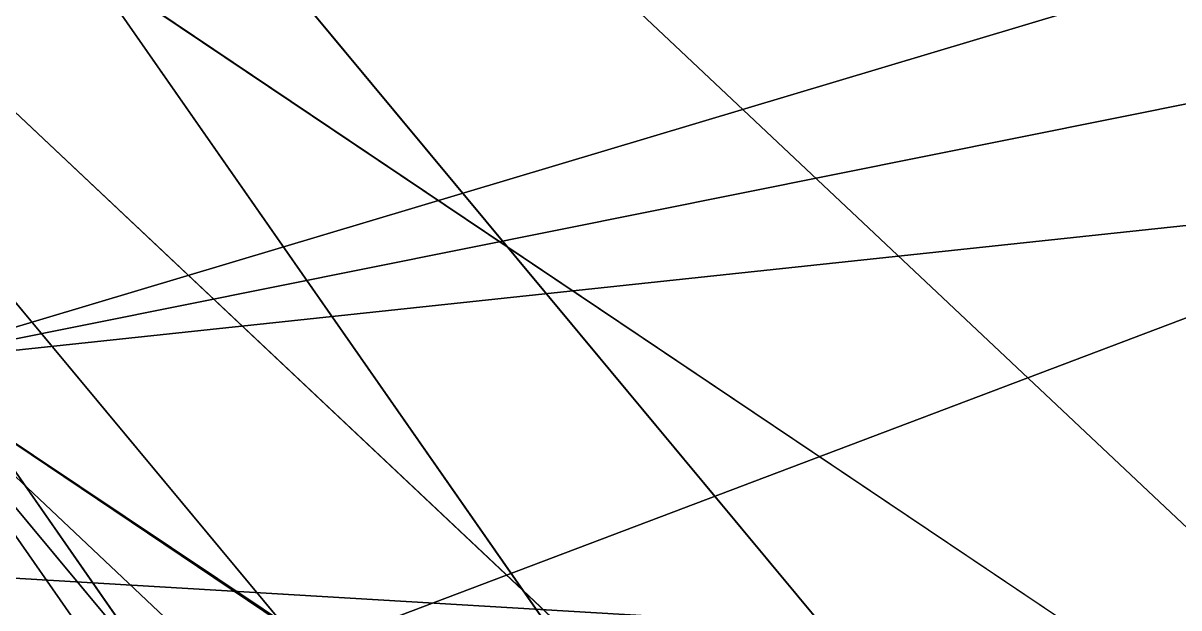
# Model space of a CAD drawing. Header units: metres. Extents: x 503497 to 504361, y 6966567 to 6966857.
# Drawn here: x 504125.497 to 504126.179, y 6966702.916 to 6966703.261 of the extents above; entities that cross this region are included whole.
import ezdxf

# ---------------------------------------------------------------- set-up
doc = ezdxf.new("R2010")
doc.units = ezdxf.units.M

msp = doc.modelspace()

# ---------------------------------------------------------------- linework, layer by layer
at = {"layer": 'SHADOW_APPROVED_20260111T072000'}
msp.add_lwpolyline([(504125.8564, 6966702.7697), (504125.4218, 6966703.0603), (504052.248, 6966717.9643), (504052.6826, 6966717.6737), (504125.8564, 6966702.7697)], close=True, dxfattribs=at)
msp.add_lwpolyline([(504124.6436, 6966689.8311), (504125.6223, 6966696.1052), (504122.7613, 6966696.5515), (504123.3955, 6966700.6171), (504123.6735, 6966701.1907), (504124.1841, 6966701.6081), (504124.6865, 6966701.7525), (504126.4679, 6966701.5261), (504126.6349, 6966702.5968), (504125.8564, 6966702.7697), (504125.4218, 6966703.0603), (504125.0625, 6966703.6133), (504124.9683, 6966704.1079), (504125.9354, 6966710.4181), (504127.8093, 6966710.1258), (504128.3574, 6966713.6393), (504140.8554, 6966711.6898), (504140.8554, 6966711.6898), (504140.7719, 6966711.1544), (504144.1851, 6966710.622), (504144.5661, 6966713.0647), (504153.1826, 6966711.7206), (504152.9477, 6966710.2148), (504167.8718, 6966707.8869)], dxfattribs=at)
at = {"layer": 'SHADOW_APPROVED_20260114T072400'}
msp.add_lwpolyline([(504125.8564, 6966702.7697), (504125.4218, 6966703.0603), (504053.4134, 6966716.699), (504053.848, 6966716.4084), (504125.8564, 6966702.7697)], close=True, dxfattribs=at)
msp.add_lwpolyline([(504124.6436, 6966689.8311), (504125.6223, 6966696.1052), (504122.7613, 6966696.5515), (504123.3955, 6966700.6171), (504123.6735, 6966701.1907), (504124.1841, 6966701.6081), (504124.6865, 6966701.7525), (504126.4679, 6966701.5261), (504126.6349, 6966702.5968), (504125.8564, 6966702.7697), (504125.4218, 6966703.0603), (504125.0625, 6966703.6133), (504124.9683, 6966704.1079), (504125.9354, 6966710.4181), (504127.8093, 6966710.1258), (504128.3574, 6966713.6393), (504140.8554, 6966711.6898), (504140.8554, 6966711.6898), (504140.7719, 6966711.1544), (504144.1851, 6966710.622), (504144.5661, 6966713.0647), (504153.1826, 6966711.7206), (504152.9477, 6966710.2148), (504167.8718, 6966707.8869)], dxfattribs=at)
at = {"layer": 'SHADOW_APPROVED_20260122T071500'}
msp.add_lwpolyline([(504125.8564, 6966702.7697), (504125.4218, 6966703.0603), (504042.8553, 6966717.8284), (504043.2899, 6966717.5378), (504125.8564, 6966702.7697)], close=True, dxfattribs=at)
msp.add_lwpolyline([(504124.6436, 6966689.8311), (504125.6223, 6966696.1052), (504122.7613, 6966696.5515), (504123.3955, 6966700.6171), (504123.6735, 6966701.1907), (504124.1841, 6966701.6081), (504124.6865, 6966701.7525), (504126.4679, 6966701.5261), (504126.6349, 6966702.5968), (504125.8564, 6966702.7697), (504125.4218, 6966703.0603), (504125.0625, 6966703.6133), (504124.9683, 6966704.1079), (504125.9354, 6966710.4181), (504127.8093, 6966710.1258), (504128.3574, 6966713.6393), (504140.8554, 6966711.6898), (504140.8554, 6966711.6898), (504140.7719, 6966711.1544), (504144.1851, 6966710.622), (504144.5661, 6966713.0647), (504153.1826, 6966711.7206), (504152.9477, 6966710.2148), (504167.8718, 6966707.8869)], dxfattribs=at)
at = {"layer": 'SHADOW_APPROVED_20260124T072500'}
msp.add_lwpolyline([(504125.8564, 6966702.7697), (504125.4218, 6966703.0603), (504049.1787, 6966714.7753), (504049.6133, 6966714.4847), (504125.8564, 6966702.7697)], close=True, dxfattribs=at)
msp.add_lwpolyline([(504124.6436, 6966689.8311), (504125.6223, 6966696.1052), (504122.7613, 6966696.5515), (504123.3955, 6966700.6171), (504123.6735, 6966701.1907), (504124.1841, 6966701.6081), (504124.6865, 6966701.7525), (504126.4679, 6966701.5261), (504126.6349, 6966702.5968), (504125.8564, 6966702.7697), (504125.4218, 6966703.0603), (504125.0625, 6966703.6133), (504124.9683, 6966704.1079), (504125.9354, 6966710.4181), (504127.8093, 6966710.1258), (504128.3574, 6966713.6393), (504140.8554, 6966711.6898), (504140.8554, 6966711.6898), (504140.7719, 6966711.1544), (504144.1851, 6966710.622), (504144.5661, 6966713.0647), (504153.1826, 6966711.7206), (504152.9477, 6966710.2148), (504167.8718, 6966707.8869)], dxfattribs=at)
at = {"layer": 'SHADOW_APPROVED_20260126T071100'}
msp.add_lwpolyline([(504125.8564, 6966702.7697), (504125.4218, 6966703.0603), (504036.9967, 6966718.1061), (504037.4313, 6966717.8155), (504125.8564, 6966702.7697)], close=True, dxfattribs=at)
msp.add_lwpolyline([(504124.6436, 6966689.8311), (504125.6223, 6966696.1052), (504122.7613, 6966696.5515), (504123.3955, 6966700.6171), (504123.6735, 6966701.1907), (504124.1841, 6966701.6081), (504124.6865, 6966701.7525), (504126.4679, 6966701.5261), (504126.6349, 6966702.5968), (504125.8564, 6966702.7697), (504125.4218, 6966703.0603), (504125.0625, 6966703.6133), (504124.9683, 6966704.1079), (504125.9354, 6966710.4181), (504127.8093, 6966710.1258), (504128.3574, 6966713.6393), (504140.8554, 6966711.6898), (504140.8554, 6966711.6898), (504140.7719, 6966711.1544), (504144.1851, 6966710.622), (504144.5661, 6966713.0647), (504153.1826, 6966711.7206), (504152.9477, 6966710.2148), (504167.8718, 6966707.8869)], dxfattribs=at)
at = {"layer": 'SHADOW_APPROVED_20260127T071900'}
msp.add_lwpolyline([(504125.8564, 6966702.7697), (504125.4218, 6966703.0603), (504043.0789, 6966715.5529), (504043.5135, 6966715.2623), (504125.8564, 6966702.7697)], close=True, dxfattribs=at)
msp.add_lwpolyline([(504124.6436, 6966689.8311), (504125.6223, 6966696.1052), (504122.7613, 6966696.5515), (504123.3955, 6966700.6171), (504123.6735, 6966701.1907), (504124.1841, 6966701.6081), (504124.6865, 6966701.7525), (504126.4679, 6966701.5261), (504126.6349, 6966702.5968), (504125.8564, 6966702.7697), (504125.4218, 6966703.0603), (504125.0625, 6966703.6133), (504124.9683, 6966704.1079), (504125.9354, 6966710.4181), (504127.8093, 6966710.1258), (504128.3574, 6966713.6393), (504140.8554, 6966711.6898), (504140.8554, 6966711.6898), (504140.7719, 6966711.1544), (504144.1851, 6966710.622), (504144.5661, 6966713.0647), (504153.1826, 6966711.7206), (504152.9477, 6966710.2148), (504167.8718, 6966707.8869)], dxfattribs=at)
at = {"layer": 'SHADOW_APPROVED_20260129T071100'}
msp.add_lwpolyline([(504125.8564, 6966702.7697), (504125.4218, 6966703.0603), (504034.9761, 6966717.2791), (504035.4107, 6966716.9885), (504125.8564, 6966702.7697)], close=True, dxfattribs=at)
msp.add_lwpolyline([(504124.6436, 6966689.8311), (504125.6223, 6966696.1052), (504122.7613, 6966696.5515), (504123.3955, 6966700.6171), (504123.6735, 6966701.1907), (504124.1841, 6966701.6081), (504124.6865, 6966701.7525), (504126.4679, 6966701.5261), (504126.6349, 6966702.5968), (504125.8564, 6966702.7697), (504125.4218, 6966703.0603), (504125.0625, 6966703.6133), (504124.9683, 6966704.1079), (504125.9354, 6966710.4181), (504127.8093, 6966710.1258), (504128.3574, 6966713.6393), (504140.8554, 6966711.6898), (504140.8554, 6966711.6898), (504140.7719, 6966711.1544), (504144.1851, 6966710.622), (504144.5661, 6966713.0647), (504153.1826, 6966711.7206), (504152.9477, 6966710.2148), (504167.8718, 6966707.8869)], dxfattribs=at)
at = {"layer": 'SHADOW_APPROVED_20260130T071100'}
msp.add_lwpolyline([(504125.8564, 6966702.7697), (504125.4218, 6966703.0603), (504034.2899, 6966716.9745), (504034.7245, 6966716.6839), (504125.8564, 6966702.7697)], close=True, dxfattribs=at)
msp.add_lwpolyline([(504124.6436, 6966689.8311), (504125.6223, 6966696.1052), (504122.7613, 6966696.5515), (504123.3955, 6966700.6171), (504123.6735, 6966701.1907), (504124.1841, 6966701.6081), (504124.6865, 6966701.7525), (504126.4679, 6966701.5261), (504126.6349, 6966702.5968), (504125.8564, 6966702.7697), (504125.4218, 6966703.0603), (504125.0625, 6966703.6133), (504124.9683, 6966704.1079), (504125.9354, 6966710.4181), (504127.8093, 6966710.1258), (504128.3574, 6966713.6393), (504140.8554, 6966711.6898), (504140.8554, 6966711.6898), (504140.7719, 6966711.1544), (504144.1851, 6966710.622), (504144.5661, 6966713.0647), (504153.1826, 6966711.7206), (504152.9477, 6966710.2148), (504167.8718, 6966707.8869)], dxfattribs=at)
at = {"layer": 'SHADOW_APPROVED_20260203T070000'}
msp.add_lwpolyline([(504125.8564, 6966702.7697), (504125.4218, 6966703.0603), (504019.3976, 6966719.3617), (504019.8322, 6966719.0711), (504125.8564, 6966702.7697)], close=True, dxfattribs=at)
msp.add_lwpolyline([(504124.6436, 6966689.8311), (504125.6223, 6966696.1052), (504122.7613, 6966696.5515), (504123.3955, 6966700.6171), (504123.6735, 6966701.1907), (504124.1841, 6966701.6081), (504124.6865, 6966701.7525), (504126.4679, 6966701.5261), (504126.6349, 6966702.5968), (504125.8564, 6966702.7697), (504125.4218, 6966703.0603), (504125.0625, 6966703.6133), (504124.9683, 6966704.1079), (504125.9354, 6966710.4181), (504127.8093, 6966710.1258), (504128.3574, 6966713.6393), (504140.8554, 6966711.6898), (504140.8554, 6966711.6898), (504140.7719, 6966711.1544), (504144.1851, 6966710.622), (504144.5661, 6966713.0647), (504153.1826, 6966711.7206), (504152.9477, 6966710.2148), (504167.8718, 6966707.8869)], dxfattribs=at)
at = {"layer": 'SHADOW_APPROVED_20260314T074000'}
msp.add_lwpolyline([(504124.6436, 6966689.8311), (504125.6223, 6966696.1052), (504122.7613, 6966696.5515), (504123.3955, 6966700.6171), (504123.6735, 6966701.1907), (504124.1841, 6966701.6081), (504124.6865, 6966701.7525), (504126.4679, 6966701.5261), (504126.6349, 6966702.5968), (504125.8564, 6966702.7697), (504125.4218, 6966703.0603), (504125.0625, 6966703.6133), (504124.9683, 6966704.1079), (504125.9354, 6966710.4181), (504127.8093, 6966710.1258), (504128.3574, 6966713.6393), (504140.8554, 6966711.6898), (504140.8554, 6966711.6898), (504140.7719, 6966711.1544), (504144.1851, 6966710.622), (504144.5661, 6966713.0647), (504153.1826, 6966711.7206), (504152.9477, 6966710.2148), (504167.8718, 6966707.8869)], dxfattribs=at)
msp.add_lwpolyline([(504125.8564, 6966702.7697), (504125.4218, 6966703.0603), (504037.6673, 6966687.6039), (504038.1019, 6966687.3133), (504125.8564, 6966702.7697)], close=True, dxfattribs=at)
at = {"layer": 'SHADOW_APPROVED_20260426T070000'}
msp.add_lwpolyline([(504124.6436, 6966689.8311), (504125.6223, 6966696.1052), (504122.7613, 6966696.5515), (504123.3955, 6966700.6171), (504123.6735, 6966701.1907), (504124.1841, 6966701.6081), (504124.6865, 6966701.7525), (504126.4679, 6966701.5261), (504126.6349, 6966702.5968), (504125.8564, 6966702.7697), (504125.4218, 6966703.0603), (504125.0625, 6966703.6133), (504124.9683, 6966704.1079), (504125.9354, 6966710.4181), (504127.8093, 6966710.1258), (504128.3574, 6966713.6393), (504140.8554, 6966711.6898), (504140.8554, 6966711.6898), (504140.7719, 6966711.1544), (504144.1851, 6966710.622), (504144.5661, 6966713.0647), (504153.1826, 6966711.7206), (504152.9477, 6966710.2148), (504167.8718, 6966707.8869)], dxfattribs=at)
for points in [[(504139.8525, 6966710.4238), (504143.9181, 6966709.7896), (503907.5902, 6966620.4712), (503903.5246, 6966621.1054), (504139.8525, 6966710.4238)], [(504143.9181, 6966709.7896), (504143.738, 6966708.6351), (503907.4101, 6966619.3167), (503907.5902, 6966620.4712), (504143.9181, 6966709.7896)], [(504125.8564, 6966702.7697), (504125.4218, 6966703.0603), (503908.2942, 6966620.9985), (503908.7288, 6966620.7079), (504125.8564, 6966702.7697)]]:
    msp.add_lwpolyline(points, close=True, dxfattribs=at)
at = {"layer": 'SHADOW_APPROVED_20260621T090000'}
msp.add_lwpolyline([(504124.6436, 6966689.8311), (504125.6223, 6966696.1052), (504122.7613, 6966696.5515), (504123.3955, 6966700.6171), (504123.6735, 6966701.1907), (504124.1841, 6966701.6081), (504124.6865, 6966701.7525), (504126.4679, 6966701.5261), (504126.6349, 6966702.5968), (504125.8564, 6966702.7697), (504125.4218, 6966703.0603), (504125.0625, 6966703.6133), (504124.9683, 6966704.1079), (504125.9354, 6966710.4181), (504127.8093, 6966710.1258), (504128.3574, 6966713.6393), (504140.8554, 6966711.6898), (504140.8554, 6966711.6898), (504140.7719, 6966711.1544), (504144.1851, 6966710.622), (504144.5661, 6966713.0647), (504153.1826, 6966711.7206), (504152.9477, 6966710.2148), (504167.8718, 6966707.8869)], dxfattribs=at)
msp.add_lwpolyline([(504125.8564, 6966702.7697), (504125.4218, 6966703.0603), (504066.9055, 6966640.1287), (504067.3401, 6966639.8381), (504125.8564, 6966702.7697)], close=True, dxfattribs=at)
at = {"layer": 'SHADOW_APPROVED_20260621T120000'}
msp.add_lwpolyline([(504124.6436, 6966689.8311), (504125.6223, 6966696.1052), (504122.7613, 6966696.5515), (504123.3955, 6966700.6171), (504123.6735, 6966701.1907), (504124.1841, 6966701.6081), (504124.6865, 6966701.7525), (504126.4679, 6966701.5261), (504126.6349, 6966702.5968), (504125.8564, 6966702.7697), (504125.4218, 6966703.0603), (504125.0625, 6966703.6133), (504124.9683, 6966704.1079), (504125.9354, 6966710.4181), (504127.8093, 6966710.1258), (504128.3574, 6966713.6393), (504140.8554, 6966711.6898), (504140.8554, 6966711.6898), (504140.7719, 6966711.1544), (504144.1851, 6966710.622), (504144.5661, 6966713.0647), (504153.1826, 6966711.7206), (504152.9477, 6966710.2148), (504167.8718, 6966707.8869)], dxfattribs=at)
msp.add_lwpolyline([(504125.8564, 6966702.7697), (504125.4218, 6966703.0603), (504128.0428, 6966654.3875), (504128.4774, 6966654.0969), (504125.8564, 6966702.7697)], close=True, dxfattribs=at)
at = {"layer": 'SHADOW_APPROVED_20260621T140000'}
msp.add_lwpolyline([(504124.6436, 6966689.8311), (504125.6223, 6966696.1052), (504122.7613, 6966696.5515), (504123.3955, 6966700.6171), (504123.6735, 6966701.1907), (504124.1841, 6966701.6081), (504124.6865, 6966701.7525), (504126.4679, 6966701.5261), (504126.6349, 6966702.5968), (504125.8564, 6966702.7697), (504125.4218, 6966703.0603), (504125.0625, 6966703.6133), (504124.9683, 6966704.1079), (504125.9354, 6966710.4181), (504127.8093, 6966710.1258), (504128.3574, 6966713.6393), (504140.8554, 6966711.6898), (504140.8554, 6966711.6898), (504140.7719, 6966711.1544), (504144.1851, 6966710.622), (504144.5661, 6966713.0647), (504153.1826, 6966711.7206), (504152.9477, 6966710.2148), (504167.8718, 6966707.8869)], dxfattribs=at)
for points in [[(504124.9683, 6966704.1079), (504125.9354, 6966710.4181), (504164.8451, 6966654.6121), (504163.878, 6966648.3019), (504124.9683, 6966704.1079)], [(504125.0625, 6966703.6133), (504124.9683, 6966704.1079), (504163.878, 6966648.3019), (504163.9722, 6966647.8073), (504125.0625, 6966703.6133)], [(504125.4218, 6966703.0603), (504125.0625, 6966703.6133), (504163.9722, 6966647.8073), (504164.3315, 6966647.2543), (504125.4218, 6966703.0603)], [(504125.8564, 6966702.7697), (504125.4218, 6966703.0603), (504164.3315, 6966647.2543), (504164.7661, 6966646.9637), (504125.8564, 6966702.7697)]]:
    msp.add_lwpolyline(points, close=True, dxfattribs=at)
at = {"layer": 'SHADOW_APPROVED_20260621T150000'}
msp.add_lwpolyline([(504124.6436, 6966689.8311), (504125.6223, 6966696.1052), (504122.7613, 6966696.5515), (504123.3955, 6966700.6171), (504123.6735, 6966701.1907), (504124.1841, 6966701.6081), (504124.6865, 6966701.7525), (504126.4679, 6966701.5261), (504126.6349, 6966702.5968), (504125.8564, 6966702.7697), (504125.4218, 6966703.0603), (504125.0625, 6966703.6133), (504124.9683, 6966704.1079), (504125.9354, 6966710.4181), (504127.8093, 6966710.1258), (504128.3574, 6966713.6393), (504140.8554, 6966711.6898), (504140.8554, 6966711.6898), (504140.7719, 6966711.1544), (504144.1851, 6966710.622), (504144.5661, 6966713.0647), (504153.1826, 6966711.7206), (504152.9477, 6966710.2148), (504167.8718, 6966707.8869)], dxfattribs=at)
for points in [[(504124.9683, 6966704.1079), (504125.9354, 6966710.4181), (504199.2155, 6966641.4153), (504198.2484, 6966635.1051), (504124.9683, 6966704.1079)], [(504125.0625, 6966703.6133), (504124.9683, 6966704.1079), (504198.2484, 6966635.1051), (504198.3426, 6966634.6105), (504125.0625, 6966703.6133)], [(504125.4218, 6966703.0603), (504125.0625, 6966703.6133), (504198.3426, 6966634.6105), (504198.7019, 6966634.0575), (504125.4218, 6966703.0603)], [(504125.8564, 6966702.7697), (504125.4218, 6966703.0603), (504198.7019, 6966634.0575), (504199.1365, 6966633.7669), (504125.8564, 6966702.7697)]]:
    msp.add_lwpolyline(points, close=True, dxfattribs=at)
at = {"layer": 'SHADOW_APPROVED_20260621T160000'}
msp.add_lwpolyline([(504124.6436, 6966689.8311), (504125.6223, 6966696.1052), (504122.7613, 6966696.5515), (504123.3955, 6966700.6171), (504123.6735, 6966701.1907), (504124.1841, 6966701.6081), (504124.6865, 6966701.7525), (504126.4679, 6966701.5261), (504126.6349, 6966702.5968), (504125.8564, 6966702.7697), (504125.4218, 6966703.0603), (504125.0625, 6966703.6133), (504124.9683, 6966704.1079), (504125.9354, 6966710.4181), (504127.8093, 6966710.1258), (504128.3574, 6966713.6393), (504140.8554, 6966711.6898), (504140.8554, 6966711.6898), (504140.7719, 6966711.1544), (504144.1851, 6966710.622), (504144.5661, 6966713.0647), (504153.1826, 6966711.7206), (504152.9477, 6966710.2148), (504167.8718, 6966707.8869)], dxfattribs=at)
for points in [[(504125.0625, 6966703.6133), (504124.9683, 6966704.1079), (504293.2245, 6966591.0081), (504293.3187, 6966590.5135), (504125.0625, 6966703.6133)], [(504125.4218, 6966703.0603), (504125.0625, 6966703.6133), (504293.3187, 6966590.5135), (504293.678, 6966589.9605), (504125.4218, 6966703.0603)], [(504125.8564, 6966702.7697), (504125.4218, 6966703.0603), (504293.678, 6966589.9605), (504294.1126, 6966589.6699), (504125.8564, 6966702.7697)]]:
    msp.add_lwpolyline(points, close=True, dxfattribs=at)
at = {"layer": 'SHADOW_APPROVED_20261019T053000'}
msp.add_lwpolyline([(504125.8564, 6966702.7697), (504125.4218, 6966703.0603), (503548.6661, 6966795.1931), (503549.1007, 6966794.9025), (504125.8564, 6966702.7697)], close=True, dxfattribs=at)
msp.add_lwpolyline([(504124.6436, 6966689.8311), (504125.6223, 6966696.1052), (504122.7613, 6966696.5515), (504123.3955, 6966700.6171), (504123.6735, 6966701.1907), (504124.1841, 6966701.6081), (504124.6865, 6966701.7525), (504126.4679, 6966701.5261), (504126.6349, 6966702.5968), (504125.8564, 6966702.7697), (504125.4218, 6966703.0603), (504125.0625, 6966703.6133), (504124.9683, 6966704.1079), (504125.9354, 6966710.4181), (504127.8093, 6966710.1258), (504128.3574, 6966713.6393), (504140.8554, 6966711.6898), (504140.8554, 6966711.6898), (504140.7719, 6966711.1544), (504144.1851, 6966710.622), (504144.5661, 6966713.0647), (504153.1826, 6966711.7206), (504152.9477, 6966710.2148), (504167.8718, 6966707.8869)], dxfattribs=at)
at = {"layer": 'SHADOW_APPROVED_20261112T063500'}
msp.add_lwpolyline([(504125.8564, 6966702.7697), (504125.4218, 6966703.0603), (504027.1435, 6966719.0145), (504027.5781, 6966718.7239), (504125.8564, 6966702.7697)], close=True, dxfattribs=at)
msp.add_lwpolyline([(504124.6436, 6966689.8311), (504125.6223, 6966696.1052), (504122.7613, 6966696.5515), (504123.3955, 6966700.6171), (504123.6735, 6966701.1907), (504124.1841, 6966701.6081), (504124.6865, 6966701.7525), (504126.4679, 6966701.5261), (504126.6349, 6966702.5968), (504125.8564, 6966702.7697), (504125.4218, 6966703.0603), (504125.0625, 6966703.6133), (504124.9683, 6966704.1079), (504125.9354, 6966710.4181), (504127.8093, 6966710.1258), (504128.3574, 6966713.6393), (504140.8554, 6966711.6898), (504140.8554, 6966711.6898), (504140.7719, 6966711.1544), (504144.1851, 6966710.622), (504144.5661, 6966713.0647), (504153.1826, 6966711.7206), (504152.9477, 6966710.2148), (504167.8718, 6966707.8869)], dxfattribs=at)
at = {"layer": 'SHADOW_APPROVED_20261113T063500'}
msp.add_lwpolyline([(504125.8564, 6966702.7697), (504125.4218, 6966703.0603), (504027.6117, 6966719.43), (504028.0463, 6966719.1394), (504125.8564, 6966702.7697)], close=True, dxfattribs=at)
msp.add_lwpolyline([(504124.6436, 6966689.8311), (504125.6223, 6966696.1052), (504122.7613, 6966696.5515), (504123.3955, 6966700.6171), (504123.6735, 6966701.1907), (504124.1841, 6966701.6081), (504124.6865, 6966701.7525), (504126.4679, 6966701.5261), (504126.6349, 6966702.5968), (504125.8564, 6966702.7697), (504125.4218, 6966703.0603), (504125.0625, 6966703.6133), (504124.9683, 6966704.1079), (504125.9354, 6966710.4181), (504127.8093, 6966710.1258), (504128.3574, 6966713.6393), (504140.8554, 6966711.6898), (504140.8554, 6966711.6898), (504140.7719, 6966711.1544), (504144.1851, 6966710.622), (504144.5661, 6966713.0647), (504153.1826, 6966711.7206), (504152.9477, 6966710.2148), (504167.8718, 6966707.8869)], dxfattribs=at)
at = {"layer": 'SHADOW_APPROVED_20261122T065200'}
msp.add_lwpolyline([(504125.8564, 6966702.7697), (504125.4218, 6966703.0603), (504045.2577, 6966717.5111), (504045.6923, 6966717.2205), (504125.8564, 6966702.7697)], close=True, dxfattribs=at)
msp.add_lwpolyline([(504124.6436, 6966689.8311), (504125.6223, 6966696.1052), (504122.7613, 6966696.5515), (504123.3955, 6966700.6171), (504123.6735, 6966701.1907), (504124.1841, 6966701.6081), (504124.6865, 6966701.7525), (504126.4679, 6966701.5261), (504126.6349, 6966702.5968), (504125.8564, 6966702.7697), (504125.4218, 6966703.0603), (504125.0625, 6966703.6133), (504124.9683, 6966704.1079), (504125.9354, 6966710.4181), (504127.8093, 6966710.1258), (504128.3574, 6966713.6393), (504140.8554, 6966711.6898), (504140.8554, 6966711.6898), (504140.7719, 6966711.1544), (504144.1851, 6966710.622), (504144.5661, 6966713.0647), (504153.1826, 6966711.7206), (504152.9477, 6966710.2148), (504167.8718, 6966707.8869)], dxfattribs=at)
at = {"layer": 'SHADOW_APPROVED_20261123T070300'}
msp.add_lwpolyline([(504125.8564, 6966702.7697), (504125.4218, 6966703.0603), (504053.0249, 6966715.0668), (504053.4595, 6966714.7762), (504125.8564, 6966702.7697)], close=True, dxfattribs=at)
msp.add_lwpolyline([(504124.6436, 6966689.8311), (504125.6223, 6966696.1052), (504122.7613, 6966696.5515), (504123.3955, 6966700.6171), (504123.6735, 6966701.1907), (504124.1841, 6966701.6081), (504124.6865, 6966701.7525), (504126.4679, 6966701.5261), (504126.6349, 6966702.5968), (504125.8564, 6966702.7697), (504125.4218, 6966703.0603), (504125.0625, 6966703.6133), (504124.9683, 6966704.1079), (504125.9354, 6966710.4181), (504127.8093, 6966710.1258), (504128.3574, 6966713.6393), (504140.8554, 6966711.6898), (504140.8554, 6966711.6898), (504140.7719, 6966711.1544), (504144.1851, 6966710.622), (504144.5661, 6966713.0647), (504153.1826, 6966711.7206), (504152.9477, 6966710.2148), (504167.8718, 6966707.8869)], dxfattribs=at)
at = {"layer": 'SHADOW_APPROVED_20261221T090000'}
msp.add_lwpolyline([(504124.6436, 6966689.8311), (504125.6223, 6966696.1052), (504122.7613, 6966696.5515), (504123.3955, 6966700.6171), (504123.6735, 6966701.1907), (504124.1841, 6966701.6081), (504124.6865, 6966701.7525), (504126.4679, 6966701.5261), (504126.6349, 6966702.5968), (504125.8564, 6966702.7697), (504125.4218, 6966703.0603), (504125.0625, 6966703.6133), (504124.9683, 6966704.1079), (504125.9354, 6966710.4181), (504127.8093, 6966710.1258), (504128.3574, 6966713.6393), (504140.8554, 6966711.6898), (504140.8554, 6966711.6898), (504140.7719, 6966711.1544), (504144.1851, 6966710.622), (504144.5661, 6966713.0647), (504153.1826, 6966711.7206), (504152.9477, 6966710.2148), (504167.8718, 6966707.8869)], dxfattribs=at)
for points in [[(504154.0443, 6966707.0275), (504153.1492, 6966701.2887), (504120.2192, 6966703.2472), (504121.1143, 6966708.986), (504154.0443, 6966707.0275)], [(504125.8564, 6966702.7697), (504125.4218, 6966703.0603), (504095.1671, 6966704.8597), (504095.6017, 6966704.5691), (504125.8564, 6966702.7697)], [(504153.1492, 6966701.2887), (504158.2689, 6966700.4901), (504125.3389, 6966702.4486), (504120.2192, 6966703.2472), (504153.1492, 6966701.2887)]]:
    msp.add_lwpolyline(points, close=True, dxfattribs=at)
at = {"layer": 'SHADOW_APPROVED_20261221T120000'}
msp.add_lwpolyline([(504124.6436, 6966689.8311), (504125.6223, 6966696.1052), (504122.7613, 6966696.5515), (504123.3955, 6966700.6171), (504123.6735, 6966701.1907), (504124.1841, 6966701.6081), (504124.6865, 6966701.7525), (504126.4679, 6966701.5261), (504126.6349, 6966702.5968), (504125.8564, 6966702.7697), (504125.4218, 6966703.0603), (504125.0625, 6966703.6133), (504124.9683, 6966704.1079), (504125.9354, 6966710.4181), (504127.8093, 6966710.1258), (504128.3574, 6966713.6393), (504140.8554, 6966711.6898), (504140.8554, 6966711.6898), (504140.7719, 6966711.1544), (504144.1851, 6966710.622), (504144.5661, 6966713.0647), (504153.1826, 6966711.7206), (504152.9477, 6966710.2148), (504167.8718, 6966707.8869)], dxfattribs=at)
for points in [[(504124.9683, 6966704.1079), (504125.9354, 6966710.4181), (504128.2079, 6966707.6873), (504127.2408, 6966701.3771), (504124.9683, 6966704.1079)], [(504125.0625, 6966703.6133), (504124.9683, 6966704.1079), (504127.2408, 6966701.3771), (504127.335, 6966700.8825), (504125.0625, 6966703.6133)], [(504125.4218, 6966703.0603), (504125.0625, 6966703.6133), (504127.335, 6966700.8825), (504127.6943, 6966700.3295), (504125.4218, 6966703.0603)], [(504125.8564, 6966702.7697), (504125.4218, 6966703.0603), (504127.6943, 6966700.3295), (504128.1289, 6966700.0389), (504125.8564, 6966702.7697)]]:
    msp.add_lwpolyline(points, close=True, dxfattribs=at)
at = {"layer": 'SHADOW_APPROVED_20261221T150000'}
msp.add_lwpolyline([(504124.6436, 6966689.8311), (504125.6223, 6966696.1052), (504122.7613, 6966696.5515), (504123.3955, 6966700.6171), (504123.6735, 6966701.1907), (504124.1841, 6966701.6081), (504124.6865, 6966701.7525), (504126.4679, 6966701.5261), (504126.6349, 6966702.5968), (504125.8564, 6966702.7697), (504125.4218, 6966703.0603), (504125.0625, 6966703.6133), (504124.9683, 6966704.1079), (504125.9354, 6966710.4181), (504127.8093, 6966710.1258), (504128.3574, 6966713.6393), (504140.8554, 6966711.6898), (504140.8554, 6966711.6898), (504140.7719, 6966711.1544), (504144.1851, 6966710.622), (504144.5661, 6966713.0647), (504153.1826, 6966711.7206), (504152.9477, 6966710.2148), (504167.8718, 6966707.8869)], dxfattribs=at)
for points in [[(504125.4218, 6966703.0603), (504125.0625, 6966703.6133), (504162.7564, 6966707.6336), (504163.1157, 6966707.0806), (504125.4218, 6966703.0603)], [(504125.8564, 6966702.7697), (504125.4218, 6966703.0603), (504163.1157, 6966707.0806), (504163.5503, 6966706.79), (504125.8564, 6966702.7697)]]:
    msp.add_lwpolyline(points, close=True, dxfattribs=at)
at = {"layer": 'SHADOW_APPROVED_20261221T160000'}
for points in [[(504125.4218, 6966703.0603), (504125.0625, 6966703.6133), (504184.6243, 6966715.5651), (504184.9836, 6966715.0121), (504125.4218, 6966703.0603)], [(504125.8564, 6966702.7697), (504125.4218, 6966703.0603), (504184.9836, 6966715.0121), (504185.4182, 6966714.7215), (504125.8564, 6966702.7697)]]:
    msp.add_lwpolyline(points, close=True, dxfattribs=at)
msp.add_lwpolyline([(504124.6436, 6966689.8311), (504125.6223, 6966696.1052), (504122.7613, 6966696.5515), (504123.3955, 6966700.6171), (504123.6735, 6966701.1907), (504124.1841, 6966701.6081), (504124.6865, 6966701.7525), (504126.4679, 6966701.5261), (504126.6349, 6966702.5968), (504125.8564, 6966702.7697), (504125.4218, 6966703.0603), (504125.0625, 6966703.6133), (504124.9683, 6966704.1079), (504125.9354, 6966710.4181), (504127.8093, 6966710.1258), (504128.3574, 6966713.6393), (504140.8554, 6966711.6898), (504140.8554, 6966711.6898), (504140.7719, 6966711.1544), (504144.1851, 6966710.622), (504144.5661, 6966713.0647), (504153.1826, 6966711.7206), (504152.9477, 6966710.2148), (504167.8718, 6966707.8869)], dxfattribs=at)
at = {"layer": 'SHADOW_APPROVED_20261221T170000'}
for points in [[(504125.4218, 6966703.0603), (504125.0625, 6966703.6133), (504228.2624, 6966734.5009), (504228.6217, 6966733.9479), (504125.4218, 6966703.0603)], [(504125.8564, 6966702.7697), (504125.4218, 6966703.0603), (504228.6217, 6966733.9479), (504229.0563, 6966733.6573), (504125.8564, 6966702.7697)]]:
    msp.add_lwpolyline(points, close=True, dxfattribs=at)
msp.add_lwpolyline([(504124.6436, 6966689.8311), (504125.6223, 6966696.1052), (504122.7613, 6966696.5515), (504123.3955, 6966700.6171), (504123.6735, 6966701.1907), (504124.1841, 6966701.6081), (504124.6865, 6966701.7525), (504126.4679, 6966701.5261), (504126.6349, 6966702.5968), (504125.8564, 6966702.7697), (504125.4218, 6966703.0603), (504125.0625, 6966703.6133), (504124.9683, 6966704.1079), (504125.9354, 6966710.4181), (504127.8093, 6966710.1258), (504128.3574, 6966713.6393), (504140.8554, 6966711.6898), (504140.8554, 6966711.6898), (504140.7719, 6966711.1544), (504144.1851, 6966710.622), (504144.5661, 6966713.0647), (504153.1826, 6966711.7206), (504152.9477, 6966710.2148), (504167.8718, 6966707.8869)], dxfattribs=at)
at = {"layer": 'SHADOW_COMPARATOR_RL48_20260111T072000'}
msp.add_lwpolyline([(504124.6436, 6966689.8311), (504125.6223, 6966696.1052), (504122.7613, 6966696.5515), (504123.3955, 6966700.6171), (504123.6735, 6966701.1907), (504124.1841, 6966701.6081), (504124.6865, 6966701.7525), (504126.4679, 6966701.5261), (504126.6349, 6966702.5968), (504125.8564, 6966702.7697), (504125.4218, 6966703.0603), (504125.0625, 6966703.6133), (504124.9683, 6966704.1079), (504125.9354, 6966710.4181), (504127.8093, 6966710.1258), (504128.3574, 6966713.6393), (504140.8554, 6966711.6898), (504140.8554, 6966711.6898), (504140.7719, 6966711.1544), (504144.1851, 6966710.622), (504144.5661, 6966713.0647), (504153.1826, 6966711.7206), (504152.9477, 6966710.2148), (504167.8718, 6966707.8869)], dxfattribs=at)
msp.add_lwpolyline([(504125.8564, 6966702.7697), (504125.4218, 6966703.0603), (504079.7945, 6966712.3537), (504080.2291, 6966712.0631), (504125.8564, 6966702.7697)], close=True, dxfattribs=at)
at = {"layer": 'SHADOW_COMPARATOR_RL48_20260114T072400'}
msp.add_lwpolyline([(504124.6436, 6966689.8311), (504125.6223, 6966696.1052), (504122.7613, 6966696.5515), (504123.3955, 6966700.6171), (504123.6735, 6966701.1907), (504124.1841, 6966701.6081), (504124.6865, 6966701.7525), (504126.4679, 6966701.5261), (504126.6349, 6966702.5968), (504125.8564, 6966702.7697), (504125.4218, 6966703.0603), (504125.0625, 6966703.6133), (504124.9683, 6966704.1079), (504125.9354, 6966710.4181), (504127.8093, 6966710.1258), (504128.3574, 6966713.6393), (504140.8554, 6966711.6898), (504140.8554, 6966711.6898), (504140.7719, 6966711.1544), (504144.1851, 6966710.622), (504144.5661, 6966713.0647), (504153.1826, 6966711.7206), (504152.9477, 6966710.2148), (504167.8718, 6966707.8869)], dxfattribs=at)
msp.add_lwpolyline([(504125.8564, 6966702.7697), (504125.4218, 6966703.0603), (504080.5212, 6966711.5647), (504080.9558, 6966711.2741), (504125.8564, 6966702.7697)], close=True, dxfattribs=at)
at = {"layer": 'SHADOW_COMPARATOR_RL48_20260122T071500'}
msp.add_lwpolyline([(504124.6436, 6966689.8311), (504125.6223, 6966696.1052), (504122.7613, 6966696.5515), (504123.3955, 6966700.6171), (504123.6735, 6966701.1907), (504124.1841, 6966701.6081), (504124.6865, 6966701.7525), (504126.4679, 6966701.5261), (504126.6349, 6966702.5968), (504125.8564, 6966702.7697), (504125.4218, 6966703.0603), (504125.0625, 6966703.6133), (504124.9683, 6966704.1079), (504125.9354, 6966710.4181), (504127.8093, 6966710.1258), (504128.3574, 6966713.6393), (504140.8554, 6966711.6898), (504140.8554, 6966711.6898), (504140.7719, 6966711.1544), (504144.1851, 6966710.622), (504144.5661, 6966713.0647), (504153.1826, 6966711.7206), (504152.9477, 6966710.2148), (504167.8718, 6966707.8869)], dxfattribs=at)
msp.add_lwpolyline([(504125.8564, 6966702.7697), (504125.4218, 6966703.0603), (504073.9377, 6966712.2689), (504074.3723, 6966711.9783), (504125.8564, 6966702.7697)], close=True, dxfattribs=at)
at = {"layer": 'SHADOW_COMPARATOR_RL48_20260124T072500'}
msp.add_lwpolyline([(504124.6436, 6966689.8311), (504125.6223, 6966696.1052), (504122.7613, 6966696.5515), (504123.3955, 6966700.6171), (504123.6735, 6966701.1907), (504124.1841, 6966701.6081), (504124.6865, 6966701.7525), (504126.4679, 6966701.5261), (504126.6349, 6966702.5968), (504125.8564, 6966702.7697), (504125.4218, 6966703.0603), (504125.0625, 6966703.6133), (504124.9683, 6966704.1079), (504125.9354, 6966710.4181), (504127.8093, 6966710.1258), (504128.3574, 6966713.6393), (504140.8554, 6966711.6898), (504140.8554, 6966711.6898), (504140.7719, 6966711.1544), (504144.1851, 6966710.622), (504144.5661, 6966713.0647), (504153.1826, 6966711.7206), (504152.9477, 6966710.2148), (504167.8718, 6966707.8869)], dxfattribs=at)
msp.add_lwpolyline([(504125.8564, 6966702.7697), (504125.4218, 6966703.0603), (504077.8806, 6966710.3652), (504078.3152, 6966710.0746), (504125.8564, 6966702.7697)], close=True, dxfattribs=at)
at = {"layer": 'SHADOW_COMPARATOR_RL48_20260126T071100'}
msp.add_lwpolyline([(504124.6436, 6966689.8311), (504125.6223, 6966696.1052), (504122.7613, 6966696.5515), (504123.3955, 6966700.6171), (504123.6735, 6966701.1907), (504124.1841, 6966701.6081), (504124.6865, 6966701.7525), (504126.4679, 6966701.5261), (504126.6349, 6966702.5968), (504125.8564, 6966702.7697), (504125.4218, 6966703.0603), (504125.0625, 6966703.6133), (504124.9683, 6966704.1079), (504125.9354, 6966710.4181), (504127.8093, 6966710.1258), (504128.3574, 6966713.6393), (504140.8554, 6966711.6898), (504140.8554, 6966711.6898), (504140.7719, 6966711.1544), (504144.1851, 6966710.622), (504144.5661, 6966713.0647), (504153.1826, 6966711.7206), (504152.9477, 6966710.2148), (504167.8718, 6966707.8869)], dxfattribs=at)
msp.add_lwpolyline([(504125.8564, 6966702.7697), (504125.4218, 6966703.0603), (504070.2846, 6966712.4421), (504070.7192, 6966712.1515), (504125.8564, 6966702.7697)], close=True, dxfattribs=at)
at = {"layer": 'SHADOW_COMPARATOR_RL48_20260127T071900'}
msp.add_lwpolyline([(504124.6436, 6966689.8311), (504125.6223, 6966696.1052), (504122.7613, 6966696.5515), (504123.3955, 6966700.6171), (504123.6735, 6966701.1907), (504124.1841, 6966701.6081), (504124.6865, 6966701.7525), (504126.4679, 6966701.5261), (504126.6349, 6966702.5968), (504125.8564, 6966702.7697), (504125.4218, 6966703.0603), (504125.0625, 6966703.6133), (504124.9683, 6966704.1079), (504125.9354, 6966710.4181), (504127.8093, 6966710.1258), (504128.3574, 6966713.6393), (504140.8554, 6966711.6898), (504140.8554, 6966711.6898), (504140.7719, 6966711.1544), (504144.1851, 6966710.622), (504144.5661, 6966713.0647), (504153.1826, 6966711.7206), (504152.9477, 6966710.2148), (504167.8718, 6966707.8869)], dxfattribs=at)
msp.add_lwpolyline([(504125.8564, 6966702.7697), (504125.4218, 6966703.0603), (504074.0771, 6966710.85), (504074.5117, 6966710.5594), (504125.8564, 6966702.7697)], close=True, dxfattribs=at)
at = {"layer": 'SHADOW_COMPARATOR_RL48_20260129T071100'}
msp.add_lwpolyline([(504124.6436, 6966689.8311), (504125.6223, 6966696.1052), (504122.7613, 6966696.5515), (504123.3955, 6966700.6171), (504123.6735, 6966701.1907), (504124.1841, 6966701.6081), (504124.6865, 6966701.7525), (504126.4679, 6966701.5261), (504126.6349, 6966702.5968), (504125.8564, 6966702.7697), (504125.4218, 6966703.0603), (504125.0625, 6966703.6133), (504124.9683, 6966704.1079), (504125.9354, 6966710.4181), (504127.8093, 6966710.1258), (504128.3574, 6966713.6393), (504140.8554, 6966711.6898), (504140.8554, 6966711.6898), (504140.7719, 6966711.1544), (504144.1851, 6966710.622), (504144.5661, 6966713.0647), (504153.1826, 6966711.7206), (504152.9477, 6966710.2148), (504167.8718, 6966707.8869)], dxfattribs=at)
msp.add_lwpolyline([(504125.8564, 6966702.7697), (504125.4218, 6966703.0603), (504069.0246, 6966711.9264), (504069.4592, 6966711.6358), (504125.8564, 6966702.7697)], close=True, dxfattribs=at)
at = {"layer": 'SHADOW_COMPARATOR_RL48_20260130T071100'}
msp.add_lwpolyline([(504124.6436, 6966689.8311), (504125.6223, 6966696.1052), (504122.7613, 6966696.5515), (504123.3955, 6966700.6171), (504123.6735, 6966701.1907), (504124.1841, 6966701.6081), (504124.6865, 6966701.7525), (504126.4679, 6966701.5261), (504126.6349, 6966702.5968), (504125.8564, 6966702.7697), (504125.4218, 6966703.0603), (504125.0625, 6966703.6133), (504124.9683, 6966704.1079), (504125.9354, 6966710.4181), (504127.8093, 6966710.1258), (504128.3574, 6966713.6393), (504140.8554, 6966711.6898), (504140.8554, 6966711.6898), (504140.7719, 6966711.1544), (504144.1851, 6966710.622), (504144.5661, 6966713.0647), (504153.1826, 6966711.7206), (504152.9477, 6966710.2148), (504167.8718, 6966707.8869)], dxfattribs=at)
msp.add_lwpolyline([(504125.8564, 6966702.7697), (504125.4218, 6966703.0603), (504068.5967, 6966711.7365), (504069.0313, 6966711.4459), (504125.8564, 6966702.7697)], close=True, dxfattribs=at)
at = {"layer": 'SHADOW_COMPARATOR_RL48_20260203T070000'}
msp.add_lwpolyline([(504124.6436, 6966689.8311), (504125.6223, 6966696.1052), (504122.7613, 6966696.5515), (504123.3955, 6966700.6171), (504123.6735, 6966701.1907), (504124.1841, 6966701.6081), (504124.6865, 6966701.7525), (504126.4679, 6966701.5261), (504126.6349, 6966702.5968), (504125.8564, 6966702.7697), (504125.4218, 6966703.0603), (504125.0625, 6966703.6133), (504124.9683, 6966704.1079), (504125.9354, 6966710.4181), (504127.8093, 6966710.1258), (504128.3574, 6966713.6393), (504140.8554, 6966711.6898), (504140.8554, 6966711.6898), (504140.7719, 6966711.1544), (504144.1851, 6966710.622), (504144.5661, 6966713.0647), (504153.1826, 6966711.7206), (504152.9477, 6966710.2148), (504167.8718, 6966707.8869)], dxfattribs=at)
msp.add_lwpolyline([(504125.8564, 6966702.7697), (504125.4218, 6966703.0603), (504059.3107, 6966713.225), (504059.7453, 6966712.9344), (504125.8564, 6966702.7697)], close=True, dxfattribs=at)
at = {"layer": 'SHADOW_COMPARATOR_RL48_20260314T074000'}
msp.add_lwpolyline([(504124.6436, 6966689.8311), (504125.6223, 6966696.1052), (504122.7613, 6966696.5515), (504123.3955, 6966700.6171), (504123.6735, 6966701.1907), (504124.1841, 6966701.6081), (504124.6865, 6966701.7525), (504126.4679, 6966701.5261), (504126.6349, 6966702.5968), (504125.8564, 6966702.7697), (504125.4218, 6966703.0603), (504125.0625, 6966703.6133), (504124.9683, 6966704.1079), (504125.9354, 6966710.4181), (504127.8093, 6966710.1258), (504128.3574, 6966713.6393), (504140.8554, 6966711.6898), (504140.8554, 6966711.6898), (504140.7719, 6966711.1544), (504144.1851, 6966710.622), (504144.5661, 6966713.0647), (504153.1826, 6966711.7206), (504152.9477, 6966710.2148), (504167.8718, 6966707.8869)], dxfattribs=at)
msp.add_lwpolyline([(504125.8564, 6966702.7697), (504125.4218, 6966703.0603), (504070.7027, 6966693.4225), (504071.1373, 6966693.1319), (504125.8564, 6966702.7697)], close=True, dxfattribs=at)
at = {"layer": 'SHADOW_COMPARATOR_RL48_20260426T070000'}
msp.add_lwpolyline([(504124.6436, 6966689.8311), (504125.6223, 6966696.1052), (504122.7613, 6966696.5515), (504123.3955, 6966700.6171), (504123.6735, 6966701.1907), (504124.1841, 6966701.6081), (504124.6865, 6966701.7525), (504126.4679, 6966701.5261), (504126.6349, 6966702.5968), (504125.8564, 6966702.7697), (504125.4218, 6966703.0603), (504125.0625, 6966703.6133), (504124.9683, 6966704.1079), (504125.9354, 6966710.4181), (504127.8093, 6966710.1258), (504128.3574, 6966713.6393), (504140.8554, 6966711.6898), (504140.8554, 6966711.6898), (504140.7719, 6966711.1544), (504144.1851, 6966710.622), (504144.5661, 6966713.0647), (504153.1826, 6966711.7206), (504152.9477, 6966710.2148), (504167.8718, 6966707.8869)], dxfattribs=at)
msp.add_lwpolyline([(504125.8564, 6966702.7697), (504125.4218, 6966703.0603), (503990.0325, 6966651.8909), (503990.4671, 6966651.6003), (504125.8564, 6966702.7697)], close=True, dxfattribs=at)
at = {"layer": 'SHADOW_COMPARATOR_RL48_20260621T090000'}
msp.add_lwpolyline([(504124.6436, 6966689.8311), (504125.6223, 6966696.1052), (504122.7613, 6966696.5515), (504123.3955, 6966700.6171), (504123.6735, 6966701.1907), (504124.1841, 6966701.6081), (504124.6865, 6966701.7525), (504126.4679, 6966701.5261), (504126.6349, 6966702.5968), (504125.8564, 6966702.7697), (504125.4218, 6966703.0603), (504125.0625, 6966703.6133), (504124.9683, 6966704.1079), (504125.9354, 6966710.4181), (504127.8093, 6966710.1258), (504128.3574, 6966713.6393), (504140.8554, 6966711.6898), (504140.8554, 6966711.6898), (504140.7719, 6966711.1544), (504144.1851, 6966710.622), (504144.5661, 6966713.0647), (504153.1826, 6966711.7206), (504152.9477, 6966710.2148), (504167.8718, 6966707.8869)], dxfattribs=at)
msp.add_lwpolyline([(504125.8564, 6966702.7697), (504125.4218, 6966703.0603), (504088.9341, 6966663.8195), (504089.3687, 6966663.5289), (504125.8564, 6966702.7697)], close=True, dxfattribs=at)
at = {"layer": 'SHADOW_COMPARATOR_RL48_20260621T120000'}
msp.add_lwpolyline([(504124.6436, 6966689.8311), (504125.6223, 6966696.1052), (504122.7613, 6966696.5515), (504123.3955, 6966700.6171), (504123.6735, 6966701.1907), (504124.1841, 6966701.6081), (504124.6865, 6966701.7525), (504126.4679, 6966701.5261), (504126.6349, 6966702.5968), (504125.8564, 6966702.7697), (504125.4218, 6966703.0603), (504125.0625, 6966703.6133), (504124.9683, 6966704.1079), (504125.9354, 6966710.4181), (504127.8093, 6966710.1258), (504128.3574, 6966713.6393), (504140.8554, 6966711.6898), (504140.8554, 6966711.6898), (504140.7719, 6966711.1544), (504144.1851, 6966710.622), (504144.5661, 6966713.0647), (504153.1826, 6966711.7206), (504152.9477, 6966710.2148), (504167.8718, 6966707.8869)], dxfattribs=at)
msp.add_lwpolyline([(504125.8564, 6966702.7697), (504125.4218, 6966703.0603), (504127.0561, 6966672.7105), (504127.4907, 6966672.4199), (504125.8564, 6966702.7697)], close=True, dxfattribs=at)
at = {"layer": 'SHADOW_COMPARATOR_RL48_20260621T140000'}
msp.add_lwpolyline([(504124.6436, 6966689.8311), (504125.6223, 6966696.1052), (504122.7613, 6966696.5515), (504123.3955, 6966700.6171), (504123.6735, 6966701.1907), (504124.1841, 6966701.6081), (504124.6865, 6966701.7525), (504126.4679, 6966701.5261), (504126.6349, 6966702.5968), (504125.8564, 6966702.7697), (504125.4218, 6966703.0603), (504125.0625, 6966703.6133), (504124.9683, 6966704.1079), (504125.9354, 6966710.4181), (504127.8093, 6966710.1258), (504128.3574, 6966713.6393), (504140.8554, 6966711.6898), (504140.8554, 6966711.6898), (504140.7719, 6966711.1544), (504144.1851, 6966710.622), (504144.5661, 6966713.0647), (504153.1826, 6966711.7206), (504152.9477, 6966710.2148), (504167.8718, 6966707.8869)], dxfattribs=at)
for points in [[(504124.9683, 6966704.1079), (504125.9354, 6966710.4181), (504150.1974, 6966675.6204), (504149.2303, 6966669.3102), (504124.9683, 6966704.1079)], [(504125.0625, 6966703.6133), (504124.9683, 6966704.1079), (504149.2303, 6966669.3102), (504149.3245, 6966668.8156), (504125.0625, 6966703.6133)], [(504125.4218, 6966703.0603), (504125.0625, 6966703.6133), (504149.3245, 6966668.8156), (504149.6838, 6966668.2626), (504125.4218, 6966703.0603)], [(504125.8564, 6966702.7697), (504125.4218, 6966703.0603), (504149.6838, 6966668.2626), (504150.1184, 6966667.972), (504125.8564, 6966702.7697)]]:
    msp.add_lwpolyline(points, close=True, dxfattribs=at)
at = {"layer": 'SHADOW_COMPARATOR_RL48_20260621T150000'}
msp.add_lwpolyline([(504124.6436, 6966689.8311), (504125.6223, 6966696.1052), (504122.7613, 6966696.5515), (504123.3955, 6966700.6171), (504123.6735, 6966701.1907), (504124.1841, 6966701.6081), (504124.6865, 6966701.7525), (504126.4679, 6966701.5261), (504126.6349, 6966702.5968), (504125.8564, 6966702.7697), (504125.4218, 6966703.0603), (504125.0625, 6966703.6133), (504124.9683, 6966704.1079), (504125.9354, 6966710.4181), (504127.8093, 6966710.1258), (504128.3574, 6966713.6393), (504140.8554, 6966711.6898), (504140.8554, 6966711.6898), (504140.7719, 6966711.1544), (504144.1851, 6966710.622), (504144.5661, 6966713.0647), (504153.1826, 6966711.7206), (504152.9477, 6966710.2148), (504167.8718, 6966707.8869)], dxfattribs=at)
for points in [[(504124.9683, 6966704.1079), (504125.9354, 6966710.4181), (504171.629, 6966667.3916), (504170.6619, 6966661.0814), (504124.9683, 6966704.1079)], [(504125.0625, 6966703.6133), (504124.9683, 6966704.1079), (504170.6619, 6966661.0814), (504170.7561, 6966660.5868), (504125.0625, 6966703.6133)], [(504125.4218, 6966703.0603), (504125.0625, 6966703.6133), (504170.7561, 6966660.5868), (504171.1154, 6966660.0338), (504125.4218, 6966703.0603)], [(504125.8564, 6966702.7697), (504125.4218, 6966703.0603), (504171.1154, 6966660.0338), (504171.55, 6966659.7432), (504125.8564, 6966702.7697)]]:
    msp.add_lwpolyline(points, close=True, dxfattribs=at)
at = {"layer": 'SHADOW_COMPARATOR_RL48_20260621T160000'}
msp.add_lwpolyline([(504124.6436, 6966689.8311), (504125.6223, 6966696.1052), (504122.7613, 6966696.5515), (504123.3955, 6966700.6171), (504123.6735, 6966701.1907), (504124.1841, 6966701.6081), (504124.6865, 6966701.7525), (504126.4679, 6966701.5261), (504126.6349, 6966702.5968), (504125.8564, 6966702.7697), (504125.4218, 6966703.0603), (504125.0625, 6966703.6133), (504124.9683, 6966704.1079), (504125.9354, 6966710.4181), (504127.8093, 6966710.1258), (504128.3574, 6966713.6393), (504140.8554, 6966711.6898), (504140.8554, 6966711.6898), (504140.7719, 6966711.1544), (504144.1851, 6966710.622), (504144.5661, 6966713.0647), (504153.1826, 6966711.7206), (504152.9477, 6966710.2148), (504167.8718, 6966707.8869)], dxfattribs=at)
for points in [[(504125.0625, 6966703.6133), (504124.9683, 6966704.1079), (504229.884, 6966633.5849), (504229.9782, 6966633.0903), (504125.0625, 6966703.6133)], [(504125.4218, 6966703.0603), (504125.0625, 6966703.6133), (504229.9782, 6966633.0903), (504230.3375, 6966632.5373), (504125.4218, 6966703.0603)], [(504125.8564, 6966702.7697), (504125.4218, 6966703.0603), (504230.3375, 6966632.5373), (504230.7721, 6966632.2467), (504125.8564, 6966702.7697)]]:
    msp.add_lwpolyline(points, close=True, dxfattribs=at)
at = {"layer": 'SHADOW_COMPARATOR_RL48_20261019T053000'}
msp.add_lwpolyline([(504125.8564, 6966702.7697), (504125.4218, 6966703.0603), (503765.7874, 6966760.5094), (503766.222, 6966760.2188), (504125.8564, 6966702.7697)], close=True, dxfattribs=at)
msp.add_lwpolyline([(504124.6436, 6966689.8311), (504125.6223, 6966696.1052), (504122.7613, 6966696.5515), (504123.3955, 6966700.6171), (504123.6735, 6966701.1907), (504124.1841, 6966701.6081), (504124.6865, 6966701.7525), (504126.4679, 6966701.5261), (504126.6349, 6966702.5968), (504125.8564, 6966702.7697), (504125.4218, 6966703.0603), (504125.0625, 6966703.6133), (504124.9683, 6966704.1079), (504125.9354, 6966710.4181), (504127.8093, 6966710.1258), (504128.3574, 6966713.6393), (504140.8554, 6966711.6898), (504140.8554, 6966711.6898), (504140.7719, 6966711.1544), (504144.1851, 6966710.622), (504144.5661, 6966713.0647), (504153.1826, 6966711.7206), (504152.9477, 6966710.2148), (504167.8718, 6966707.8869)], dxfattribs=at)
at = {"layer": 'SHADOW_COMPARATOR_RL48_20261112T063500'}
msp.add_lwpolyline([(504124.6436, 6966689.8311), (504125.6223, 6966696.1052), (504122.7613, 6966696.5515), (504123.3955, 6966700.6171), (504123.6735, 6966701.1907), (504124.1841, 6966701.6081), (504124.6865, 6966701.7525), (504126.4679, 6966701.5261), (504126.6349, 6966702.5968), (504125.8564, 6966702.7697), (504125.4218, 6966703.0603), (504125.0625, 6966703.6133), (504124.9683, 6966704.1079), (504125.9354, 6966710.4181), (504127.8093, 6966710.1258), (504128.3574, 6966713.6393), (504140.8554, 6966711.6898), (504140.8554, 6966711.6898), (504140.7719, 6966711.1544), (504144.1851, 6966710.622), (504144.5661, 6966713.0647), (504153.1826, 6966711.7206), (504152.9477, 6966710.2148), (504167.8718, 6966707.8869)], dxfattribs=at)
msp.add_lwpolyline([(504125.8564, 6966702.7697), (504125.4218, 6966703.0603), (504064.1406, 6966713.0085), (504064.5752, 6966712.7179), (504125.8564, 6966702.7697)], close=True, dxfattribs=at)
at = {"layer": 'SHADOW_COMPARATOR_RL48_20261113T063500'}
msp.add_lwpolyline([(504124.6436, 6966689.8311), (504125.6223, 6966696.1052), (504122.7613, 6966696.5515), (504123.3955, 6966700.6171), (504123.6735, 6966701.1907), (504124.1841, 6966701.6081), (504124.6865, 6966701.7525), (504126.4679, 6966701.5261), (504126.6349, 6966702.5968), (504125.8564, 6966702.7697), (504125.4218, 6966703.0603), (504125.0625, 6966703.6133), (504124.9683, 6966704.1079), (504125.9354, 6966710.4181), (504127.8093, 6966710.1258), (504128.3574, 6966713.6393), (504140.8554, 6966711.6898), (504140.8554, 6966711.6898), (504140.7719, 6966711.1544), (504144.1851, 6966710.622), (504144.5661, 6966713.0647), (504153.1826, 6966711.7206), (504152.9477, 6966710.2148), (504167.8718, 6966707.8869)], dxfattribs=at)
msp.add_lwpolyline([(504125.8564, 6966702.7697), (504125.4218, 6966703.0603), (504064.4326, 6966713.2676), (504064.8672, 6966712.977), (504125.8564, 6966702.7697)], close=True, dxfattribs=at)
at = {"layer": 'SHADOW_COMPARATOR_RL48_20261122T065200'}
msp.add_lwpolyline([(504124.6436, 6966689.8311), (504125.6223, 6966696.1052), (504122.7613, 6966696.5515), (504123.3955, 6966700.6171), (504123.6735, 6966701.1907), (504124.1841, 6966701.6081), (504124.6865, 6966701.7525), (504126.4679, 6966701.5261), (504126.6349, 6966702.5968), (504125.8564, 6966702.7697), (504125.4218, 6966703.0603), (504125.0625, 6966703.6133), (504124.9683, 6966704.1079), (504125.9354, 6966710.4181), (504127.8093, 6966710.1258), (504128.3574, 6966713.6393), (504140.8554, 6966711.6898), (504140.8554, 6966711.6898), (504140.7719, 6966711.1544), (504144.1851, 6966710.622), (504144.5661, 6966713.0647), (504153.1826, 6966711.7206), (504152.9477, 6966710.2148), (504167.8718, 6966707.8869)], dxfattribs=at)
msp.add_lwpolyline([(504125.8564, 6966702.7697), (504125.4218, 6966703.0603), (504075.4357, 6966712.071), (504075.8703, 6966711.7804), (504125.8564, 6966702.7697)], close=True, dxfattribs=at)
at = {"layer": 'SHADOW_COMPARATOR_RL48_20261123T070300'}
msp.add_lwpolyline([(504124.6436, 6966689.8311), (504125.6223, 6966696.1052), (504122.7613, 6966696.5515), (504123.3955, 6966700.6171), (504123.6735, 6966701.1907), (504124.1841, 6966701.6081), (504124.6865, 6966701.7525), (504126.4679, 6966701.5261), (504126.6349, 6966702.5968), (504125.8564, 6966702.7697), (504125.4218, 6966703.0603), (504125.0625, 6966703.6133), (504124.9683, 6966704.1079), (504125.9354, 6966710.4181), (504127.8093, 6966710.1258), (504128.3574, 6966713.6393), (504140.8554, 6966711.6898), (504140.8554, 6966711.6898), (504140.7719, 6966711.1544), (504144.1851, 6966710.622), (504144.5661, 6966713.0647), (504153.1826, 6966711.7206), (504152.9477, 6966710.2148), (504167.8718, 6966707.8869)], dxfattribs=at)
msp.add_lwpolyline([(504125.8564, 6966702.7697), (504125.4218, 6966703.0603), (504080.2789, 6966710.5469), (504080.7135, 6966710.2563), (504125.8564, 6966702.7697)], close=True, dxfattribs=at)
at = {"layer": 'SHADOW_COMPARATOR_RL48_20261221T090000'}
msp.add_lwpolyline([(504124.6436, 6966689.8311), (504125.6223, 6966696.1052), (504122.7613, 6966696.5515), (504123.3955, 6966700.6171), (504123.6735, 6966701.1907), (504124.1841, 6966701.6081), (504124.6865, 6966701.7525), (504126.4679, 6966701.5261), (504126.6349, 6966702.5968), (504125.8564, 6966702.7697), (504125.4218, 6966703.0603), (504125.0625, 6966703.6133), (504124.9683, 6966704.1079), (504125.9354, 6966710.4181), (504127.8093, 6966710.1258), (504128.3574, 6966713.6393), (504140.8554, 6966711.6898), (504140.8554, 6966711.6898), (504140.7719, 6966711.1544), (504144.1851, 6966710.622), (504144.5661, 6966713.0647), (504153.1826, 6966711.7206), (504152.9477, 6966710.2148), (504167.8718, 6966707.8869)], dxfattribs=at)
msp.add_lwpolyline([(504125.8564, 6966702.7697), (504125.4218, 6966703.0603), (504106.5566, 6966704.1823), (504106.9912, 6966703.8917), (504125.8564, 6966702.7697)], close=True, dxfattribs=at)
at = {"layer": 'SHADOW_COMPARATOR_RL48_20261221T120000'}
msp.add_lwpolyline([(504124.6436, 6966689.8311), (504125.6223, 6966696.1052), (504122.7613, 6966696.5515), (504123.3955, 6966700.6171), (504123.6735, 6966701.1907), (504124.1841, 6966701.6081), (504124.6865, 6966701.7525), (504126.4679, 6966701.5261), (504126.6349, 6966702.5968), (504125.8564, 6966702.7697), (504125.4218, 6966703.0603), (504125.0625, 6966703.6133), (504124.9683, 6966704.1079), (504125.9354, 6966710.4181), (504127.8093, 6966710.1258), (504128.3574, 6966713.6393), (504140.8554, 6966711.6898), (504140.8554, 6966711.6898), (504140.7719, 6966711.1544), (504144.1851, 6966710.622), (504144.5661, 6966713.0647), (504153.1826, 6966711.7206), (504152.9477, 6966710.2148), (504167.8718, 6966707.8869)], dxfattribs=at)
for points in [[(504124.9683, 6966704.1079), (504125.9354, 6966710.4181), (504127.3524, 6966708.7153), (504126.3853, 6966702.4051), (504124.9683, 6966704.1079)], [(504125.0625, 6966703.6133), (504124.9683, 6966704.1079), (504126.3853, 6966702.4051), (504126.4795, 6966701.9105), (504125.0625, 6966703.6133)], [(504125.4218, 6966703.0603), (504125.0625, 6966703.6133), (504126.4795, 6966701.9105), (504126.8388, 6966701.3575), (504125.4218, 6966703.0603)], [(504125.8564, 6966702.7697), (504125.4218, 6966703.0603), (504126.8388, 6966701.3575), (504127.2734, 6966701.0669), (504125.8564, 6966702.7697)]]:
    msp.add_lwpolyline(points, close=True, dxfattribs=at)
at = {"layer": 'SHADOW_COMPARATOR_RL48_20261221T150000'}
msp.add_lwpolyline([(504124.6436, 6966689.8311), (504125.6223, 6966696.1052), (504122.7613, 6966696.5515), (504123.3955, 6966700.6171), (504123.6735, 6966701.1907), (504124.1841, 6966701.6081), (504124.6865, 6966701.7525), (504126.4679, 6966701.5261), (504126.6349, 6966702.5968), (504125.8564, 6966702.7697), (504125.4218, 6966703.0603), (504125.0625, 6966703.6133), (504124.9683, 6966704.1079), (504125.9354, 6966710.4181), (504127.8093, 6966710.1258), (504128.3574, 6966713.6393), (504140.8554, 6966711.6898), (504140.8554, 6966711.6898), (504140.7719, 6966711.1544), (504144.1851, 6966710.622), (504144.5661, 6966713.0647), (504153.1826, 6966711.7206), (504152.9477, 6966710.2148), (504167.8718, 6966707.8869)], dxfattribs=at)
for points in [[(504125.4218, 6966703.0603), (504125.0625, 6966703.6133), (504148.5664, 6966706.1202), (504148.9257, 6966705.5672), (504125.4218, 6966703.0603)], [(504125.8564, 6966702.7697), (504125.4218, 6966703.0603), (504148.9257, 6966705.5672), (504149.3603, 6966705.2766), (504125.8564, 6966702.7697)]]:
    msp.add_lwpolyline(points, close=True, dxfattribs=at)
at = {"layer": 'SHADOW_COMPARATOR_RL48_20261221T160000'}
msp.add_lwpolyline([(504124.6436, 6966689.8311), (504125.6223, 6966696.1052), (504122.7613, 6966696.5515), (504123.3955, 6966700.6171), (504123.6735, 6966701.1907), (504124.1841, 6966701.6081), (504124.6865, 6966701.7525), (504126.4679, 6966701.5261), (504126.6349, 6966702.5968), (504125.8564, 6966702.7697), (504125.4218, 6966703.0603), (504125.0625, 6966703.6133), (504124.9683, 6966704.1079), (504125.9354, 6966710.4181), (504127.8093, 6966710.1258), (504128.3574, 6966713.6393), (504140.8554, 6966711.6898), (504140.8554, 6966711.6898), (504140.7719, 6966711.1544), (504144.1851, 6966710.622), (504144.5661, 6966713.0647), (504153.1826, 6966711.7206), (504152.9477, 6966710.2148), (504167.8718, 6966707.8869)], dxfattribs=at)
for points in [[(504125.4218, 6966703.0603), (504125.0625, 6966703.6133), (504162.2021, 6966711.0658), (504162.5614, 6966710.5128), (504125.4218, 6966703.0603)], [(504125.8564, 6966702.7697), (504125.4218, 6966703.0603), (504162.5614, 6966710.5128), (504162.996, 6966710.2222), (504125.8564, 6966702.7697)]]:
    msp.add_lwpolyline(points, close=True, dxfattribs=at)
at = {"layer": 'SHADOW_COMPARATOR_RL48_20261221T170000'}
for points in [[(504125.4218, 6966703.0603), (504125.0625, 6966703.6133), (504189.4125, 6966722.8732), (504189.7718, 6966722.3202), (504125.4218, 6966703.0603)], [(504125.8564, 6966702.7697), (504125.4218, 6966703.0603), (504189.7718, 6966722.3202), (504190.2064, 6966722.0296), (504125.8564, 6966702.7697)]]:
    msp.add_lwpolyline(points, close=True, dxfattribs=at)
msp.add_lwpolyline([(504124.6436, 6966689.8311), (504125.6223, 6966696.1052), (504122.7613, 6966696.5515), (504123.3955, 6966700.6171), (504123.6735, 6966701.1907), (504124.1841, 6966701.6081), (504124.6865, 6966701.7525), (504126.4679, 6966701.5261), (504126.6349, 6966702.5968), (504125.8564, 6966702.7697), (504125.4218, 6966703.0603), (504125.0625, 6966703.6133), (504124.9683, 6966704.1079), (504125.9354, 6966710.4181), (504127.8093, 6966710.1258), (504128.3574, 6966713.6393), (504140.8554, 6966711.6898), (504140.8554, 6966711.6898), (504140.7719, 6966711.1544), (504144.1851, 6966710.622), (504144.5661, 6966713.0647), (504153.1826, 6966711.7206), (504152.9477, 6966710.2148), (504167.8718, 6966707.8869)], dxfattribs=at)

doc.saveas('drawing.dxf')
